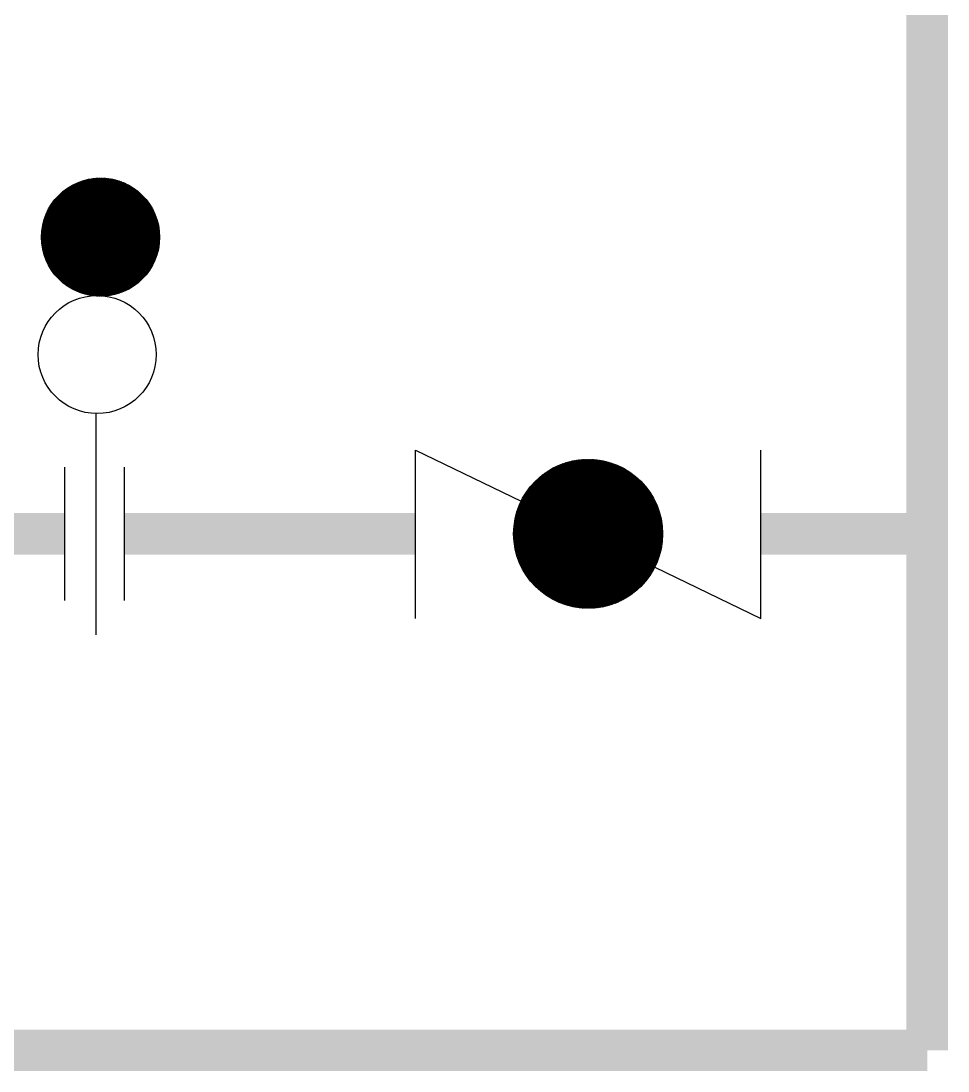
# Model space of a CAD drawing. Extents: x -22909.9 to -22897.8, y -4.7 to 4.1.
# Drawn here: x -22901.9297 to -22901.5946, y -1.5533 to -1.1739 of the extents above; entities that cross this region are included whole.
import ezdxf

# ---------------------------------------------------------------- set-up
doc = ezdxf.new("R2010")
doc.units = 0
doc.header["$MEASUREMENT"] = 0
doc.layers.get('0').update_dxf_attribs({"linetype": 'CONTINUOUS'})
doc.layers.add('CALOR', color=1, linetype='CONTINUOUS')

# ---------------------------------------------------------------- blocks, each defined once
blk = doc.blocks.new('*X7')
at = {"color": 0}
for p, q in [((5.6809, -0.1704), (5.8118, -0.0395)), ((5.6809, -0.1695), (5.8109, -0.0395)), ((5.6809, -0.1687), (5.81, -0.0395)), ((5.6809, -0.1678), (5.8091, -0.0395)), ((5.6809, -0.1669), (5.8083, -0.0395)), ((5.6809, -0.166), (5.8074, -0.0395)), ((5.6809, -0.1651), (5.8065, -0.0395)), ((5.6809, -0.1721), (5.8135, -0.0396)), ((5.6809, -0.1713), (5.8126, -0.0396)), ((5.6809, -0.1642), (5.8056, -0.0396)), ((5.6809, -0.1633), (5.8047, -0.0396)), ((5.681, -0.173), (5.8143, -0.0396)), ((5.681, -0.1624), (5.8037, -0.0396)), ((5.681, -0.1738), (5.8152, -0.0397)), ((5.681, -0.1615), (5.8028, -0.0397)), ((5.6811, -0.1747), (5.816, -0.0397)), ((5.6811, -0.1605), (5.8019, -0.0397)), ((5.6811, -0.1755), (5.8168, -0.0398)), ((5.6811, -0.1596), (5.8009, -0.0398)), ((5.6812, -0.1763), (5.8177, -0.0398)), ((5.6812, -0.1586), (5.8, -0.0398)), ((5.6812, -0.1772), (5.8185, -0.0399)), ((5.6812, -0.1577), (5.799, -0.0399)), ((5.6813, -0.178), (5.8193, -0.0399)), ((5.6813, -0.1567), (5.7981, -0.04)), ((5.6814, -0.1788), (5.8201, -0.04)), ((5.6814, -0.1796), (5.8209, -0.0401)), ((5.6814, -0.1558), (5.7971, -0.0401)), ((5.6815, -0.1548), (5.7961, -0.0401)), ((5.6815, -0.1804), (5.8217, -0.0402)), ((5.6816, -0.1812), (5.8226, -0.0402)), ((5.6816, -0.1538), (5.7951, -0.0403)), ((5.6817, -0.182), (5.8233, -0.0403)), ((5.6817, -0.1528), (5.7942, -0.0404)), ((5.6818, -0.1828), (5.8241, -0.0404)), ((5.6818, -0.1518), (5.7931, -0.0405)), ((5.6819, -0.1836), (5.8249, -0.0405)), ((5.682, -0.1844), (5.8257, -0.0406)), ((5.682, -0.1508), (5.7921, -0.0406)), ((5.6821, -0.1851), (5.8265, -0.0407)), ((5.6821, -0.1498), (5.7911, -0.0408)), ((5.6822, -0.1859), (5.8273, -0.0408)), ((5.6822, -0.1487), (5.7901, -0.0409)), ((5.6823, -0.1867), (5.828, -0.041)), ((5.6824, -0.1874), (5.8288, -0.0411)), ((5.6824, -0.1477), (5.789, -0.0411)), ((5.6825, -0.1882), (5.8296, -0.0412)), ((5.6826, -0.1466), (5.788, -0.0412)), ((5.6827, -0.189), (5.8303, -0.0413)), ((5.6828, -0.1456), (5.7869, -0.0414)), ((5.6828, -0.1897), (5.8311, -0.0415)), ((5.6829, -0.1905), (5.8318, -0.0416)), ((5.683, -0.1445), (5.7858, -0.0416)), ((5.6831, -0.1912), (5.8326, -0.0417)), ((5.6832, -0.1434), (5.7848, -0.0418)), ((5.6832, -0.192), (5.8333, -0.0419)), ((5.6834, -0.1927), (5.834, -0.042)), ((5.6834, -0.1423), (5.7837, -0.042)), ((5.6835, -0.1934), (5.8348, -0.0422)), ((5.6836, -0.1412), (5.7825, -0.0423)), ((5.6837, -0.1942), (5.8355, -0.0423)), ((5.6838, -0.1949), (5.8362, -0.0425)), ((5.6838, -0.1401), (5.7814, -0.0425)), ((5.684, -0.1956), (5.837, -0.0426)), ((5.6841, -0.1389), (5.7803, -0.0427)), ((5.6841, -0.1963), (5.8377, -0.0428)), ((5.6843, -0.197), (5.8384, -0.043)), ((5.6844, -0.1378), (5.7791, -0.043)), ((5.6845, -0.1978), (5.8391, -0.0431)), ((5.6847, -0.1985), (5.8398, -0.0433)), ((5.6847, -0.1366), (5.778, -0.0433)), ((5.6848, -0.1992), (5.8405, -0.0435)), ((5.685, -0.1354), (5.7768, -0.0436)), ((5.685, -0.1999), (5.8412, -0.0437)), ((5.6852, -0.2006), (5.8419, -0.0439)), ((5.6853, -0.1342), (5.7756, -0.0439)), ((5.6854, -0.2013), (5.8426, -0.044)), ((5.6856, -0.202), (5.8433, -0.0442)), ((5.6856, -0.133), (5.7743, -0.0443)), ((5.6858, -0.2027), (5.844, -0.0444)), ((5.686, -0.2033), (5.8447, -0.0446)), ((5.686, -0.1318), (5.7731, -0.0446)), ((5.6862, -0.204), (5.8454, -0.0448)), ((5.6863, -0.1305), (5.7719, -0.045)), ((5.6864, -0.2047), (5.846, -0.045)), ((5.6866, -0.2054), (5.8467, -0.0452)), ((5.6867, -0.1292), (5.7706, -0.0454)), ((5.6868, -0.206), (5.8474, -0.0455)), ((5.687, -0.2067), (5.8481, -0.0457)), ((5.6871, -0.1279), (5.7693, -0.0458)), ((5.6872, -0.2074), (5.8487, -0.0459)), ((5.6875, -0.2081), (5.8494, -0.0461)), ((5.6876, -0.1266), (5.768, -0.0462)), ((5.6877, -0.2087), (5.8501, -0.0463)), ((5.6879, -0.2094), (5.8507, -0.0466)), ((5.688, -0.1253), (5.7666, -0.0467)), ((5.6881, -0.21), (5.8514, -0.0468)), ((5.6884, -0.2107), (5.852, -0.047)), ((5.6885, -0.1239), (5.7652, -0.0472)), ((5.6886, -0.2113), (5.8527, -0.0472)), ((5.6888, -0.212), (5.8533, -0.0475)), ((5.689, -0.1225), (5.7638, -0.0477)), ((5.6891, -0.2126), (5.854, -0.0477)), ((5.6893, -0.2133), (5.8546, -0.048)), ((5.6896, -0.2139), (5.8552, -0.0482)), ((5.6896, -0.1211), (5.7624, -0.0482)), ((5.6898, -0.2145), (5.8559, -0.0485)), ((5.6901, -0.2152), (5.8565, -0.0487)), ((5.6902, -0.1196), (5.7609, -0.0488)), ((5.6903, -0.2158), (5.8571, -0.049)), ((5.6906, -0.2164), (5.8578, -0.0492)), ((5.6908, -0.1181), (5.7594, -0.0494)), ((5.6908, -0.217), (5.8584, -0.0495)), ((5.6911, -0.2177), (5.859, -0.0497)), ((5.6914, -0.2183), (5.8596, -0.05)), ((5.6914, -0.1166), (5.7579, -0.0501)), ((5.6916, -0.2189), (5.8602, -0.0503)), ((5.6919, -0.2195), (5.8609, -0.0506)), ((5.6921, -0.115), (5.7563, -0.0508)), ((5.6922, -0.2201), (5.8615, -0.0508)), ((5.6925, -0.2207), (5.8621, -0.0511)), ((5.6927, -0.2213), (5.8627, -0.0514)), ((5.6929, -0.1133), (5.7547, -0.0515)), ((5.693, -0.2219), (5.8633, -0.0517)), ((5.6933, -0.2225), (5.8639, -0.0519)), ((5.6936, -0.2231), (5.8645, -0.0522)), ((5.6937, -0.1116), (5.753, -0.0524)), ((5.6939, -0.2237), (5.8651, -0.0525)), ((5.6942, -0.2243), (5.8657, -0.0528)), ((5.6945, -0.2249), (5.8663, -0.0531)), ((5.6946, -0.1099), (5.7512, -0.0532)), ((5.6948, -0.2255), (5.8668, -0.0534)), ((5.6951, -0.2261), (5.8674, -0.0537)), ((5.6954, -0.2267), (5.868, -0.054)), ((5.6955, -0.1081), (5.7494, -0.0542)), ((5.6957, -0.2272), (5.8686, -0.0543)), ((5.696, -0.2278), (5.8692, -0.0546)), ((5.6963, -0.2284), (5.8697, -0.0549)), ((5.6965, -0.1062), (5.7475, -0.0552)), ((5.6966, -0.229), (5.8703, -0.0552)), ((5.6969, -0.2295), (5.8709, -0.0555)), ((5.6972, -0.2301), (5.8715, -0.0559)), ((5.6975, -0.2307), (5.872, -0.0562)), ((5.6976, -0.1042), (5.7455, -0.0563)), ((5.6979, -0.2312), (5.8726, -0.0565)), ((5.6982, -0.2318), (5.8731, -0.0568)), ((5.6985, -0.2324), (5.8737, -0.0572)), ((5.6988, -0.2329), (5.8743, -0.0575)), ((5.6989, -0.1021), (5.7434, -0.0575)), ((5.6992, -0.2335), (5.8748, -0.0578)), ((5.6995, -0.234), (5.8754, -0.0581)), ((5.6998, -0.2346), (5.8759, -0.0585)), ((5.7002, -0.2351), (5.8765, -0.0588)), ((5.7002, -0.0998), (5.7412, -0.0589)), ((5.7005, -0.2357), (5.877, -0.0592)), ((5.7008, -0.2362), (5.8775, -0.0595)), ((5.7012, -0.2367), (5.8781, -0.0598)), ((5.7015, -0.2373), (5.8786, -0.0602)), ((5.7018, -0.0974), (5.7387, -0.0605)), ((5.7019, -0.2378), (5.8792, -0.0605)), ((5.7022, -0.2383), (5.8797, -0.0609)), ((5.7026, -0.2389), (5.8802, -0.0612)), ((5.703, -0.2394), (5.8807, -0.0616)), ((5.7033, -0.2399), (5.8813, -0.062)), ((5.7036, -0.0946), (5.736, -0.0623)), ((5.7037, -0.2404), (5.8818, -0.0623)), ((5.704, -0.241), (5.8823, -0.0627)), ((5.7044, -0.2415), (5.8828, -0.0631)), ((5.7048, -0.242), (5.8833, -0.0634)), ((5.7051, -0.2425), (5.8839, -0.0638)), ((5.7055, -0.243), (5.8844, -0.0642)), ((5.7058, -0.0915), (5.7329, -0.0645)), ((5.7059, -0.2435), (5.8849, -0.0645)), ((5.7063, -0.244), (5.8854, -0.0649)), ((5.7066, -0.2445), (5.8859, -0.0653)), ((5.707, -0.2451), (5.8864, -0.0657)), ((5.7074, -0.2456), (5.8869, -0.0661)), ((5.7078, -0.2461), (5.8874, -0.0664)), ((5.7082, -0.2465), (5.8879, -0.0668)), ((5.7086, -0.247), (5.8884, -0.0672)), ((5.7088, -0.0878), (5.7291, -0.0674)), ((5.709, -0.2475), (5.8889, -0.0676)), ((5.7094, -0.248), (5.8894, -0.068)), ((5.7097, -0.2485), (5.8899, -0.0684)), ((5.7101, -0.249), (5.8903, -0.0688)), ((5.7105, -0.2495), (5.8908, -0.0692)), ((5.711, -0.25), (5.8913, -0.0696)), ((5.7114, -0.2504), (5.8918, -0.07)), ((5.7118, -0.2509), (5.8923, -0.0704)), ((5.7122, -0.2514), (5.8927, -0.0708)), ((5.7126, -0.2519), (5.8932, -0.0712)), ((5.713, -0.2523), (5.8937, -0.0716)), ((5.7134, -0.2528), (5.8941, -0.0721)), ((5.7136, -0.082), (5.7234, -0.0722)), ((5.7138, -0.2533), (5.8946, -0.0725)), ((5.7143, -0.2537), (5.8951, -0.0729)), ((5.7147, -0.2542), (5.8955, -0.0733)), ((5.7151, -0.2546), (5.896, -0.0738)), ((5.7155, -0.2551), (5.8965, -0.0742)), ((5.716, -0.2556), (5.8969, -0.0746)), ((5.7164, -0.256), (5.8974, -0.075)), ((5.7168, -0.2565), (5.8978, -0.0755)), ((5.7173, -0.2569), (5.8983, -0.0759)), ((5.7177, -0.2574), (5.8987, -0.0763)), ((5.7181, -0.2578), (5.8992, -0.0768)), ((5.7186, -0.2582), (5.8996, -0.0772)), ((5.719, -0.2587), (5.9, -0.0777)), ((5.7195, -0.2591), (5.9005, -0.0781)), ((5.7199, -0.2596), (5.9009, -0.0786)), ((5.7204, -0.26), (5.9013, -0.079)), ((5.7208, -0.2604), (5.9018, -0.0795)), ((5.7213, -0.2609), (5.9022, -0.0799)), ((5.7217, -0.2613), (5.9026, -0.0804)), ((5.7222, -0.2617), (5.9031, -0.0808)), ((5.7226, -0.2621), (5.9035, -0.0813)), ((5.7231, -0.2625), (5.9039, -0.0818)), ((5.7236, -0.263), (5.9043, -0.0822)), ((5.724, -0.2634), (5.9047, -0.0827)), ((5.7245, -0.2638), (5.9051, -0.0832)), ((5.725, -0.2642), (5.9056, -0.0836)), ((5.7255, -0.2646), (5.906, -0.0841)), ((5.7259, -0.265), (5.9064, -0.0846)), ((5.7264, -0.2654), (5.9068, -0.0851)), ((5.7269, -0.2658), (5.9072, -0.0856)), ((5.7274, -0.2662), (5.9076, -0.086)), ((5.7279, -0.2666), (5.908, -0.0865)), ((5.7284, -0.267), (5.9084, -0.087)), ((5.7288, -0.2674), (5.9088, -0.0875)), ((5.7293, -0.2678), (5.9092, -0.088)), ((5.7298, -0.2682), (5.9096, -0.0885)), ((5.7303, -0.2686), (5.9099, -0.089)), ((5.7308, -0.269), (5.9103, -0.0895)), ((5.7313, -0.2694), (5.9107, -0.09)), ((5.7318, -0.2697), (5.9111, -0.0905)), ((5.7323, -0.2701), (5.9115, -0.091)), ((5.7328, -0.2705), (5.9118, -0.0915)), ((5.7334, -0.2709), (5.9122, -0.092)), ((5.7339, -0.2712), (5.9126, -0.0925)), ((5.7344, -0.2716), (5.913, -0.093)), ((5.7349, -0.272), (5.9133, -0.0935)), ((5.7354, -0.2723), (5.9137, -0.0941)), ((5.7359, -0.2727), (5.9141, -0.0946)), ((5.7365, -0.2731), (5.9144, -0.0951)), ((5.737, -0.2734), (5.9148, -0.0956)), ((5.7375, -0.2738), (5.9151, -0.0962)), ((5.738, -0.2741), (5.9155, -0.0967)), ((5.7386, -0.2745), (5.9158, -0.0972)), ((5.7391, -0.2748), (5.9162, -0.0978)), ((5.7396, -0.2752), (5.9165, -0.0983)), ((5.7402, -0.2755), (5.9169, -0.0988)), ((5.7407, -0.2759), (5.9172, -0.0994)), ((5.7413, -0.2762), (5.9176, -0.0999)), ((5.7418, -0.2765), (5.9179, -0.1005)), ((5.7424, -0.2769), (5.9182, -0.101)), ((5.7429, -0.2772), (5.9186, -0.1016)), ((5.7435, -0.2775), (5.9189, -0.1021)), ((5.744, -0.2779), (5.9192, -0.1027)), ((5.7446, -0.2782), (5.9196, -0.1032)), ((5.7451, -0.2785), (5.9199, -0.1038)), ((5.7457, -0.2788), (5.9202, -0.1044)), ((5.7463, -0.2792), (5.9205, -0.1049)), ((5.7468, -0.2795), (5.9208, -0.1055)), ((5.7474, -0.2798), (5.9211, -0.1061)), ((5.748, -0.2801), (5.9215, -0.1066)), ((5.7486, -0.2804), (5.9218, -0.1072)), ((5.7491, -0.2807), (5.9221, -0.1078)), ((5.7497, -0.281), (5.9224, -0.1084)), ((5.7503, -0.2813), (5.9227, -0.1089)), ((5.7509, -0.2816), (5.923, -0.1095)), ((5.7515, -0.2819), (5.9233, -0.1101)), ((5.7521, -0.2822), (5.9236, -0.1107)), ((5.7526, -0.2825), (5.9239, -0.1113)), ((5.7532, -0.2828), (5.9241, -0.1119)), ((5.7538, -0.2831), (5.9244, -0.1125)), ((5.7544, -0.2834), (5.9247, -0.1131)), ((5.755, -0.2836), (5.925, -0.1137)), ((5.7556, -0.2839), (5.9253, -0.1143)), ((5.7563, -0.2842), (5.9256, -0.1149)), ((5.7569, -0.2845), (5.9258, -0.1155)), ((5.7575, -0.2847), (5.9261, -0.1161)), ((5.7581, -0.285), (5.9264, -0.1167)), ((5.7587, -0.2853), (5.9266, -0.1174)), ((5.7593, -0.2855), (5.9269, -0.118)), ((5.76, -0.2858), (5.9272, -0.1186)), ((5.7606, -0.2861), (5.9274, -0.1192)), ((5.7612, -0.2863), (5.9277, -0.1199)), ((5.7618, -0.2866), (5.9279, -0.1205)), ((5.7625, -0.2868), (5.9282, -0.1211)), ((5.7631, -0.2871), (5.9284, -0.1218)), ((5.7638, -0.2873), (5.9287, -0.1224)), ((5.7644, -0.2875), (5.9289, -0.1231)), ((5.7651, -0.2878), (5.9291, -0.1237)), ((5.7657, -0.288), (5.9294, -0.1244)), ((5.7664, -0.2882), (5.9296, -0.125)), ((5.767, -0.2885), (5.9298, -0.1257)), ((5.7677, -0.2887), (5.9301, -0.1263)), ((5.7683, -0.2889), (5.9303, -0.127)), ((5.769, -0.2891), (5.9305, -0.1276)), ((5.7697, -0.2894), (5.9307, -0.1283)), ((5.7703, -0.2896), (5.9309, -0.129)), ((5.771, -0.2898), (5.9311, -0.1297)), ((5.7717, -0.29), (5.9313, -0.1303)), ((5.7724, -0.2902), (5.9315, -0.131)), ((5.773, -0.2904), (5.9317, -0.1317)), ((5.7737, -0.2906), (5.9319, -0.1324)), ((5.7744, -0.2908), (5.9321, -0.1331)), ((5.7751, -0.291), (5.9323, -0.1338)), ((5.7758, -0.2912), (5.9325, -0.1345)), ((5.7765, -0.2914), (5.9327, -0.1352)), ((5.7772, -0.2915), (5.9329, -0.1359)), ((5.7779, -0.2917), (5.9331, -0.1366)), ((5.7786, -0.2919), (5.9332, -0.1373)), ((5.7793, -0.2921), (5.9334, -0.138)), ((5.78, -0.2922), (5.9336, -0.1387)), ((5.7808, -0.2924), (5.9337, -0.1394)), ((5.7815, -0.2926), (5.9339, -0.1401)), ((5.7822, -0.2927), (5.9341, -0.1409)), ((5.783, -0.2929), (5.9342, -0.1416)), ((5.7837, -0.293), (5.9344, -0.1423)), ((5.7844, -0.2932), (5.9345, -0.1431)), ((5.7852, -0.2933), (5.9347, -0.1438)), ((5.7859, -0.2934), (5.9348, -0.1446)), ((5.7867, -0.2936), (5.9349, -0.1453)), ((5.7874, -0.2937), (5.9351, -0.1461)), ((5.7882, -0.2938), (5.9352, -0.1468)), ((5.7889, -0.294), (5.9353, -0.1476)), ((5.7897, -0.2941), (5.9354, -0.1483)), ((5.7905, -0.2942), (5.9355, -0.1491)), ((5.7912, -0.2943), (5.9356, -0.1499)), ((5.792, -0.2944), (5.9358, -0.1507)), ((5.7928, -0.2945), (5.9359, -0.1515)), ((5.7936, -0.2946), (5.9359, -0.1522)), ((5.7944, -0.2947), (5.936, -0.153)), ((5.7952, -0.2948), (5.9361, -0.1538)), ((5.796, -0.2949), (5.9362, -0.1546)), ((5.7968, -0.2949), (5.9363, -0.1554)), ((5.7976, -0.295), (5.9364, -0.1562)), ((5.7984, -0.2951), (5.9364, -0.1571)), ((5.7992, -0.2952), (5.9365, -0.1579)), ((5.8, -0.2952), (5.9366, -0.1587)), ((5.8009, -0.2953), (5.9366, -0.1595)), ((5.8017, -0.2953), (5.9367, -0.1604)), ((5.8026, -0.2954), (5.9367, -0.1612)), ((5.8034, -0.2954), (5.9367, -0.162)), ((5.8042, -0.2954), (5.9368, -0.1629)), ((5.8051, -0.2955), (5.9368, -0.1638)), ((5.806, -0.2955), (5.9368, -0.1646)), ((5.8068, -0.2955), (5.9368, -0.1655)), ((5.8077, -0.2955), (5.9369, -0.1664)), ((5.8086, -0.2955), (5.9369, -0.1672)), ((5.8095, -0.2955), (5.9369, -0.1681)), ((5.8104, -0.2955), (5.9369, -0.169)), ((5.8113, -0.2955), (5.9368, -0.1699)), ((5.8122, -0.2955), (5.9368, -0.1708)), ((5.8131, -0.2954), (5.9368, -0.1717)), ((5.814, -0.2954), (5.9368, -0.1726)), ((5.8149, -0.2954), (5.9367, -0.1736)), ((5.8158, -0.2953), (5.9367, -0.1745)), ((5.8168, -0.2953), (5.9366, -0.1754)), ((5.8177, -0.2952), (5.9366, -0.1764)), ((5.8187, -0.2951), (5.9365, -0.1773)), ((5.8196, -0.2951), (5.9364, -0.1783)), ((5.8206, -0.295), (5.9363, -0.1793)), ((5.8216, -0.2949), (5.9362, -0.1802)), ((5.8226, -0.2948), (5.9361, -0.1812)), ((5.8236, -0.2947), (5.936, -0.1822)), ((5.8246, -0.2945), (5.9359, -0.1832)), ((5.8256, -0.2944), (5.9358, -0.1842)), ((5.8266, -0.2943), (5.9356, -0.1853)), ((5.8276, -0.2941), (5.9355, -0.1863)), ((5.8287, -0.294), (5.9353, -0.1873)), ((5.8297, -0.2938), (5.9351, -0.1884)), ((5.8308, -0.2936), (5.935, -0.1895)), ((5.8319, -0.2934), (5.9348, -0.1905)), ((5.833, -0.2932), (5.9346, -0.1916)), ((5.8341, -0.293), (5.9344, -0.1927)), ((5.8352, -0.2928), (5.9341, -0.1938)), ((5.8363, -0.2925), (5.9339, -0.195)), ((5.8374, -0.2923), (5.9336, -0.1961)), ((5.8386, -0.292), (5.9334, -0.1973)), ((5.8398, -0.2917), (5.9331, -0.1984)), ((5.841, -0.2914), (5.9328, -0.1996)), ((5.8422, -0.2911), (5.9325, -0.2008)), ((5.8434, -0.2908), (5.9321, -0.202)), ((5.8446, -0.2904), (5.9318, -0.2033)), ((5.8459, -0.29), (5.9314, -0.2045)), ((5.8471, -0.2897), (5.931, -0.2058)), ((5.8484, -0.2892), (5.9306, -0.2071)), ((5.8498, -0.2888), (5.9302, -0.2084)), ((5.8511, -0.2883), (5.9297, -0.2098)), ((5.8525, -0.2879), (5.9292, -0.2111)), ((5.8539, -0.2873), (5.9287, -0.2125)), ((5.8553, -0.2868), (5.9281, -0.214)), ((5.8568, -0.2862), (5.9276, -0.2154)), ((5.8583, -0.2856), (5.9269, -0.2169)), ((5.8598, -0.2849), (5.9263, -0.2185)), ((5.8614, -0.2842), (5.9256, -0.2201)), ((5.863, -0.2835), (5.9248, -0.2217)), ((5.8647, -0.2827), (5.924, -0.2234)), ((5.8665, -0.2818), (5.9232, -0.2251)), ((5.8683, -0.2809), (5.9222, -0.2269)), ((5.8702, -0.2799), (5.9212, -0.2288)), ((5.8722, -0.2787), (5.9201, -0.2308)), ((5.8743, -0.2775), (5.9189, -0.233)), ((5.8766, -0.2761), (5.9175, -0.2352)), ((5.879, -0.2746), (5.9159, -0.2377)), ((5.8817, -0.2728), (5.9141, -0.2404)), ((5.8848, -0.2705), (5.9119, -0.2435)), ((5.8886, -0.2676), (5.909, -0.2473)), ((5.8943, -0.2628), (5.9041, -0.253))]:
    blk.add_line(p, q, dxfattribs=at)
blk = doc.blocks.new('*X10')
at = {"color": 0}
for p, q in [((8.97614, 3.76282), (9.00355, 3.79023)), ((8.97614, 3.76299), (9.00338, 3.79023)), ((8.97614, 3.76317), (9.0032, 3.79023)), ((8.97614, 3.76335), (9.00302, 3.79023)), ((8.97614, 3.76352), (9.00285, 3.79023)), ((8.97614, 3.7637), (9.00267, 3.79023)), ((8.97614, 3.76388), (9.00249, 3.79023)), ((8.97615, 3.76248), (9.00389, 3.79022)), ((8.97615, 3.76265), (9.00372, 3.79022)), ((8.97615, 3.76406), (9.00231, 3.79022)), ((8.97615, 3.76425), (9.00212, 3.79022)), ((8.97616, 3.76213), (9.00424, 3.79021)), ((8.97616, 3.7623), (9.00407, 3.79021)), ((8.97616, 3.76443), (9.00194, 3.79021)), ((8.97617, 3.76197), (9.0044, 3.7902)), ((8.97617, 3.76461), (9.00176, 3.7902)), ((8.97618, 3.7618), (9.00457, 3.79019)), ((8.97618, 3.7648), (9.00157, 3.79019)), ((8.97619, 3.76163), (9.00474, 3.79018)), ((8.97619, 3.76499), (9.00138, 3.79018)), ((8.9762, 3.76147), (9.0049, 3.79017)), ((8.9762, 3.76518), (9.00119, 3.79017)), ((8.97621, 3.7613), (9.00507, 3.79016)), ((8.97621, 3.76537), (9.001, 3.79015)), ((8.97623, 3.76114), (9.00523, 3.79014)), ((8.97623, 3.76556), (9.00081, 3.79014)), ((8.97624, 3.76097), (9.0054, 3.79013)), ((8.97625, 3.76081), (9.00556, 3.79012)), ((8.97625, 3.76575), (9.00062, 3.79012)), ((8.97627, 3.76065), (9.00572, 3.7901)), ((8.97627, 3.76595), (9.00042, 3.7901)), ((8.97629, 3.76049), (9.00588, 3.79008)), ((8.97629, 3.76615), (9.00022, 3.79008)), ((8.9763, 3.76033), (9.00604, 3.79007)), ((8.97631, 3.76634), (9.00003, 3.79006)), ((8.97632, 3.76017), (9.0062, 3.79005)), ((8.97633, 3.76654), (8.99983, 3.79004)), ((8.97634, 3.76001), (9.00636, 3.79003)), ((8.97636, 3.75986), (9.00651, 3.79001)), ((8.97636, 3.76675), (8.99962, 3.79001)), ((8.97638, 3.7597), (9.00667, 3.78999)), ((8.97638, 3.76695), (8.99942, 3.78999)), ((8.9764, 3.75955), (9.00682, 3.78997)), ((8.97641, 3.76716), (8.99921, 3.78996)), ((8.97643, 3.75939), (9.00698, 3.78994)), ((8.97644, 3.76736), (8.99901, 3.78993)), ((8.97645, 3.75924), (9.00713, 3.78992)), ((8.97647, 3.75909), (9.00728, 3.7899)), ((8.97647, 3.76757), (8.9988, 3.7899)), ((8.9765, 3.75893), (9.00744, 3.78987)), ((8.97651, 3.76778), (8.99859, 3.78986)), ((8.97652, 3.75878), (9.00759, 3.78985)), ((8.97655, 3.75863), (9.00774, 3.78982)), ((8.97655, 3.768), (8.99837, 3.78982)), ((8.97658, 3.75848), (9.00789, 3.78979)), ((8.97658, 3.76821), (8.99816, 3.78978)), ((8.9766, 3.75833), (9.00804, 3.78977)), ((8.97663, 3.75818), (9.00819, 3.78974)), ((8.97663, 3.76843), (8.99794, 3.78974)), ((8.97666, 3.75804), (9.00833, 3.78971)), ((8.97667, 3.76865), (8.99772, 3.7897)), ((8.97669, 3.75789), (9.00848, 3.78968)), ((8.97672, 3.75774), (9.00863, 3.78965)), ((8.97672, 3.76887), (8.9975, 3.78965)), ((8.97675, 3.7576), (9.00877, 3.78962)), ((8.97676, 3.7691), (8.99727, 3.78961)), ((8.97678, 3.75745), (9.00892, 3.78958)), ((8.97682, 3.75731), (9.00906, 3.78955)), ((8.97682, 3.76933), (8.99704, 3.78955)), ((8.97685, 3.75717), (9.0092, 3.78952)), ((8.97687, 3.76956), (8.99681, 3.7895)), ((8.97688, 3.75702), (9.00935, 3.78948)), ((8.97692, 3.75688), (9.00949, 3.78945)), ((8.97693, 3.76979), (8.99658, 3.78944)), ((8.97695, 3.75674), (9.00963, 3.78941)), ((8.97699, 3.7566), (9.00977, 3.78938)), ((8.97699, 3.77003), (8.99634, 3.78938)), ((8.97703, 3.75646), (9.00991, 3.78934)), ((8.97705, 3.77027), (8.9961, 3.78932)), ((8.97706, 3.75632), (9.01005, 3.78931)), ((8.9771, 3.75618), (9.01019, 3.78927)), ((8.97711, 3.77051), (8.99586, 3.78926)), ((8.97714, 3.75604), (9.01033, 3.78923)), ((8.97718, 3.7559), (9.01047, 3.78919)), ((8.97718, 3.77076), (8.99561, 3.78919)), ((8.97722, 3.75577), (9.0106, 3.78915)), ((8.97726, 3.75563), (9.01074, 3.78911)), ((8.97726, 3.77101), (8.99536, 3.78911)), ((8.9773, 3.75549), (9.01088, 3.78907)), ((8.97733, 3.77126), (8.99511, 3.78904)), ((8.97734, 3.75536), (9.01101, 3.78903)), ((8.97738, 3.75522), (9.01115, 3.78899)), ((8.97742, 3.77152), (8.99485, 3.78895)), ((8.97743, 3.75509), (9.01128, 3.78894)), ((8.97747, 3.75496), (9.01141, 3.7889)), ((8.9775, 3.77178), (8.99459, 3.78887)), ((8.97751, 3.75482), (9.01155, 3.78886)), ((8.97756, 3.75469), (9.01168, 3.78881)), ((8.97759, 3.77205), (8.99432, 3.78878)), ((8.9776, 3.75456), (9.01181, 3.78877)), ((8.97765, 3.75443), (9.01194, 3.78872)), ((8.97768, 3.77232), (8.99405, 3.78868)), ((8.9777, 3.7543), (9.01207, 3.78867)), ((8.97774, 3.75417), (9.0122, 3.78863)), ((8.97778, 3.77259), (8.99377, 3.78858)), ((8.97779, 3.75404), (9.01233, 3.78858)), ((8.97784, 3.75391), (9.01246, 3.78853)), ((8.97789, 3.75378), (9.01259, 3.78848)), ((8.97789, 3.77288), (8.99349, 3.78848)), ((8.97793, 3.75365), (9.01272, 3.78844)), ((8.97798, 3.75353), (9.01284, 3.78839)), ((8.978, 3.77317), (8.9932, 3.78837)), ((8.97803, 3.7534), (9.01297, 3.78834)), ((8.97808, 3.75327), (9.0131, 3.78829)), ((8.97812, 3.77346), (8.99291, 3.78825)), ((8.97814, 3.75315), (9.01322, 3.78823)), ((8.97819, 3.75302), (9.01335, 3.78818)), ((8.97824, 3.7529), (9.01347, 3.78813)), ((8.97824, 3.77376), (8.99261, 3.78813)), ((8.97829, 3.75277), (9.0136, 3.78808)), ((8.97834, 3.75265), (9.01372, 3.78803)), ((8.97838, 3.77407), (8.9923, 3.78799)), ((8.9784, 3.75253), (9.01384, 3.78797)), ((8.97845, 3.7524), (9.01397, 3.78792)), ((8.97851, 3.75228), (9.01409, 3.78786)), ((8.97852, 3.77439), (8.99198, 3.78785)), ((8.97856, 3.75216), (9.01421, 3.78781)), ((8.97862, 3.75204), (9.01433, 3.78775)), ((8.97867, 3.75192), (9.01445, 3.7877)), ((8.97867, 3.77471), (8.99165, 3.7877)), ((8.97873, 3.7518), (9.01457, 3.78764)), ((8.97879, 3.75168), (9.01469, 3.78758)), ((8.97883, 3.77505), (8.99132, 3.78754)), ((8.97884, 3.75156), (9.01481, 3.78752)), ((8.9789, 3.75144), (9.01493, 3.78747)), ((8.97896, 3.75132), (9.01505, 3.78741)), ((8.979, 3.7754), (8.99097, 3.78737)), ((8.97902, 3.7512), (9.01517, 3.78735)), ((8.97908, 3.75109), (9.01528, 3.78729)), ((8.97914, 3.75097), (9.0154, 3.78723)), ((8.97918, 3.77576), (8.99061, 3.78718)), ((8.9792, 3.75085), (9.01552, 3.78717)), ((8.97926, 3.75074), (9.01563, 3.78711)), ((8.97932, 3.75062), (9.01575, 3.78705)), ((8.97938, 3.75051), (9.01586, 3.78699)), ((8.97939, 3.77614), (8.99023, 3.78698)), ((8.97945, 3.75039), (9.01598, 3.78692)), ((8.97951, 3.75028), (9.01609, 3.78686)), ((8.97957, 3.75016), (9.0162, 3.7868)), ((8.9796, 3.77654), (8.98983, 3.78677)), ((8.97964, 3.75005), (9.01632, 3.78673)), ((8.9797, 3.74994), (9.01643, 3.78667)), ((8.97977, 3.74983), (9.01654, 3.7866)), ((8.97983, 3.74972), (9.01665, 3.78654)), ((8.97984, 3.77695), (8.98942, 3.78653)), ((8.9799, 3.7496), (9.01677, 3.78647)), ((8.97996, 3.74949), (9.01688, 3.78641)), ((8.98003, 3.74938), (9.01699, 3.78634)), ((8.9801, 3.74927), (9.0171, 3.78627)), ((8.98011, 3.77739), (8.98898, 3.78626)), ((8.98016, 3.74916), (9.01721, 3.78621)), ((8.98023, 3.74905), (9.01731, 3.78614)), ((8.9803, 3.74895), (9.01742, 3.78607)), ((8.98037, 3.74884), (9.01753, 3.786)), ((8.98041, 3.77787), (8.9885, 3.78596)), ((8.98044, 3.74873), (9.01764, 3.78593)), ((8.98051, 3.74862), (9.01775, 3.78586)), ((8.98058, 3.74852), (9.01785, 3.78579)), ((8.98065, 3.74841), (9.01796, 3.78572)), ((8.98072, 3.7483), (9.01807, 3.78565)), ((8.98075, 3.77839), (8.98798, 3.78562)), ((8.98079, 3.7482), (9.01817, 3.78558)), ((8.98086, 3.74809), (9.01828, 3.78551)), ((8.98093, 3.74799), (9.01838, 3.78544)), ((8.98101, 3.74788), (9.01848, 3.78536)), ((8.98108, 3.74778), (9.01859, 3.78529)), ((8.98115, 3.74768), (9.01869, 3.78522)), ((8.98115, 3.77897), (8.9874, 3.78522)), ((8.98123, 3.74757), (9.01879, 3.78514)), ((8.9813, 3.74747), (9.0189, 3.78507)), ((8.98137, 3.74737), (9.019, 3.78499)), ((8.98145, 3.74727), (9.0191, 3.78492)), ((8.98153, 3.74717), (9.0192, 3.78484)), ((8.9816, 3.74707), (9.0193, 3.78477)), ((8.98165, 3.77964), (8.98673, 3.78472)), ((8.98168, 3.74697), (9.0194, 3.78469)), ((8.98175, 3.74687), (9.0195, 3.78461)), ((8.98183, 3.74677), (9.0196, 3.78454)), ((8.98191, 3.74667), (9.0197, 3.78446)), ((8.98199, 3.74657), (9.0198, 3.78438)), ((8.98207, 3.74647), (9.0199, 3.7843)), ((8.98215, 3.74637), (9.02, 3.78422)), ((8.98222, 3.74628), (9.02009, 3.78414)), ((8.9823, 3.74618), (9.02019, 3.78407)), ((8.98234, 3.78051), (8.98586, 3.78403)), ((8.98238, 3.74608), (9.02029, 3.78398)), ((8.98247, 3.74599), (9.02038, 3.7839)), ((8.98255, 3.74589), (9.02048, 3.78382)), ((8.98263, 3.74579), (9.02057, 3.78374)), ((8.98271, 3.7457), (9.02067, 3.78366)), ((8.98279, 3.74561), (9.02076, 3.78358)), ((8.98287, 3.74551), (9.02086, 3.78349)), ((8.98296, 3.74542), (9.02095, 3.78341)), ((8.98304, 3.74532), (9.02105, 3.78333)), ((8.98313, 3.74523), (9.02114, 3.78324)), ((8.98321, 3.74514), (9.02123, 3.78316)), ((8.98329, 3.74505), (9.02132, 3.78308)), ((8.98338, 3.74496), (9.02141, 3.78299)), ((8.98346, 3.74486), (9.02151, 3.7829)), ((8.98355, 3.74477), (9.0216, 3.78282)), ((8.98364, 3.74468), (9.02169, 3.78273)), ((8.98372, 3.74459), (9.02178, 3.78265)), ((8.98381, 3.7445), (9.02187, 3.78256)), ((8.9839, 3.74441), (9.02196, 3.78247)), ((8.98399, 3.74433), (9.02204, 3.78238)), ((8.98408, 3.74424), (9.02213, 3.78229)), ((8.98416, 3.74415), (9.02222, 3.78221)), ((8.98425, 3.74406), (9.02231, 3.78212)), ((8.98434, 3.74397), (9.02239, 3.78203)), ((8.98443, 3.74389), (9.02248, 3.78194)), ((8.98452, 3.7438), (9.02257, 3.78185)), ((8.98461, 3.74372), (9.02265, 3.78175)), ((8.98471, 3.74363), (9.02274, 3.78166)), ((8.9848, 3.74355), (9.02282, 3.78157)), ((8.98489, 3.74346), (9.02291, 3.78148)), ((8.98498, 3.74338), (9.02299, 3.78139)), ((8.98508, 3.74329), (9.02308, 3.78129)), ((8.98517, 3.74321), (9.02316, 3.7812)), ((8.98526, 3.74313), (9.02324, 3.78111)), ((8.98536, 3.74304), (9.02333, 3.78101)), ((8.98545, 3.74296), (9.02341, 3.78092)), ((8.98555, 3.74288), (9.02349, 3.78082)), ((8.98564, 3.7428), (9.02357, 3.78073)), ((8.98574, 3.74272), (9.02365, 3.78063)), ((8.98583, 3.74264), (9.02373, 3.78054)), ((8.98593, 3.74256), (9.02381, 3.78044)), ((8.98603, 3.74248), (9.02389, 3.78034)), ((8.98613, 3.7424), (9.02397, 3.78024)), ((8.98622, 3.74232), (9.02405, 3.78015)), ((8.98632, 3.74224), (9.02413, 3.78005)), ((8.98642, 3.74216), (9.02421, 3.77995)), ((8.98652, 3.74209), (9.02428, 3.77985)), ((8.98662, 3.74201), (9.02436, 3.77975)), ((8.98672, 3.74193), (9.02444, 3.77965)), ((8.98682, 3.74186), (9.02451, 3.77955)), ((8.98692, 3.74178), (9.02459, 3.77945)), ((8.98702, 3.7417), (9.02467, 3.77935)), ((8.98712, 3.74163), (9.02474, 3.77925)), ((8.98723, 3.74155), (9.02482, 3.77914)), ((8.98733, 3.74148), (9.02489, 3.77904)), ((8.98743, 3.74141), (9.02496, 3.77894)), ((8.98754, 3.74133), (9.02504, 3.77883)), ((8.98764, 3.74126), (9.02511, 3.77873)), ((8.98774, 3.74119), (9.02518, 3.77863)), ((8.98785, 3.74112), (9.02525, 3.77852)), ((8.98795, 3.74104), (9.02533, 3.77842)), ((8.98806, 3.74097), (9.0254, 3.77831)), ((8.98816, 3.7409), (9.02547, 3.7782)), ((8.98827, 3.74083), (9.02554, 3.7781)), ((8.98838, 3.74076), (9.02561, 3.77799)), ((8.98849, 3.74069), (9.02568, 3.77788)), ((8.98859, 3.74062), (9.02575, 3.77778)), ((8.9887, 3.74055), (9.02581, 3.77767)), ((8.98881, 3.74049), (9.02588, 3.77756)), ((8.98892, 3.74042), (9.02595, 3.77745)), ((8.98903, 3.74035), (9.02602, 3.77734)), ((8.98914, 3.74029), (9.02608, 3.77723)), ((8.98925, 3.74022), (9.02615, 3.77712)), ((8.98936, 3.74015), (9.02622, 3.77701)), ((8.98947, 3.74009), (9.02628, 3.7769)), ((8.98958, 3.74002), (9.02635, 3.77679)), ((8.9897, 3.73996), (9.02641, 3.77667)), ((8.98981, 3.73989), (9.02648, 3.77656)), ((8.98992, 3.73983), (9.02654, 3.77645)), ((8.99004, 3.73977), (9.0266, 3.77633)), ((8.99015, 3.7397), (9.02666, 3.77622)), ((8.99026, 3.73964), (9.02673, 3.77611)), ((8.99038, 3.73958), (9.02679, 3.77599)), ((8.99049, 3.73952), (9.02685, 3.77588)), ((8.99061, 3.73946), (9.02691, 3.77576)), ((8.99073, 3.7394), (9.02697, 3.77564)), ((8.99084, 3.73934), (9.02703, 3.77553)), ((8.99096, 3.73928), (9.02709, 3.77541)), ((8.99108, 3.73922), (9.02715, 3.77529)), ((8.9912, 3.73916), (9.02721, 3.77517)), ((8.99132, 3.7391), (9.02727, 3.77505)), ((8.99144, 3.73905), (9.02732, 3.77493)), ((8.99156, 3.73899), (9.02738, 3.77481)), ((8.99168, 3.73893), (9.02744, 3.77469)), ((8.9918, 3.73888), (9.02749, 3.77457)), ((8.99192, 3.73882), (9.02755, 3.77445)), ((8.99204, 3.73877), (9.0276, 3.77433)), ((8.99216, 3.73871), (9.02766, 3.77421)), ((8.99228, 3.73866), (9.02771, 3.77408)), ((8.99241, 3.7386), (9.02776, 3.77396)), ((8.99253, 3.73855), (9.02782, 3.77384)), ((8.99266, 3.7385), (9.02787, 3.77371)), ((8.99278, 3.73845), (9.02792, 3.77359)), ((8.99291, 3.7384), (9.02797, 3.77346)), ((8.99303, 3.73835), (9.02802, 3.77334)), ((8.99316, 3.73829), (9.02807, 3.77321)), ((8.99329, 3.73825), (9.02812, 3.77308)), ((8.99341, 3.7382), (9.02817, 3.77296)), ((8.99354, 3.73815), (9.02822, 3.77283)), ((8.99367, 3.7381), (9.02827, 3.7727)), ((8.9938, 3.73805), (9.02832, 3.77257)), ((8.99393, 3.738), (9.02837, 3.77244)), ((8.99406, 3.73796), (9.02841, 3.77231)), ((8.99419, 3.73791), (9.02846, 3.77218)), ((8.99432, 3.73787), (9.0285, 3.77205)), ((8.99445, 3.73782), (9.02855, 3.77192)), ((8.99459, 3.73778), (9.02859, 3.77178)), ((8.99472, 3.73773), (9.02864, 3.77165)), ((8.99485, 3.73769), (9.02868, 3.77152)), ((8.99499, 3.73765), (9.02872, 3.77138)), ((8.99512, 3.73761), (9.02876, 3.77125)), ((8.99526, 3.73756), (9.02881, 3.77111)), ((8.99539, 3.73752), (9.02885, 3.77098)), ((8.99553, 3.73748), (9.02889, 3.77084)), ((8.99567, 3.73744), (9.02893, 3.7707)), ((8.9958, 3.73741), (9.02896, 3.77056)), ((8.99594, 3.73737), (9.029, 3.77043)), ((8.99608, 3.73733), (9.02904, 3.77029)), ((8.99622, 3.73729), (9.02908, 3.77015)), ((8.99636, 3.73726), (9.02911, 3.77001)), ((8.9965, 3.73722), (9.02915, 3.76987)), ((8.99665, 3.73718), (9.02918, 3.76972)), ((8.99679, 3.73715), (9.02922, 3.76958)), ((8.99693, 3.73712), (9.02925, 3.76944)), ((8.99707, 3.73708), (9.02929, 3.7693)), ((8.99722, 3.73705), (9.02932, 3.76915)), ((8.99736, 3.73702), (9.02935, 3.76901)), ((8.99751, 3.73699), (9.02938, 3.76886)), ((8.99766, 3.73696), (9.02941, 3.76871)), ((8.9978, 3.73693), (9.02944, 3.76857)), ((8.99795, 3.7369), (9.02947, 3.76842)), ((8.9981, 3.73687), (9.0295, 3.76827)), ((8.99825, 3.73684), (9.02953, 3.76812)), ((8.9984, 3.73682), (9.02955, 3.76797)), ((8.99855, 3.73679), (9.02958, 3.76782)), ((8.9987, 3.73677), (9.0296, 3.76767)), ((8.99885, 3.73674), (9.02963, 3.76752)), ((8.99901, 3.73672), (9.02965, 3.76736)), ((8.99916, 3.73669), (9.02968, 3.76721)), ((8.99931, 3.73667), (9.0297, 3.76705)), ((8.99947, 3.73665), (9.02972, 3.7669)), ((8.99963, 3.73663), (9.02974, 3.76674)), ((8.99978, 3.73661), (9.02976, 3.76659)), ((8.99994, 3.73659), (9.02978, 3.76643)), ((9.0001, 3.73657), (9.0298, 3.76627)), ((9.00026, 3.73656), (9.02981, 3.76611)), ((9.00042, 3.73654), (9.02983, 3.76595)), ((9.00058, 3.73653), (9.02984, 3.76579)), ((9.00074, 3.73651), (9.02986, 3.76563)), ((9.00091, 3.7365), (9.02987, 3.76546)), ((9.00107, 3.73648), (9.02988, 3.7653)), ((9.00124, 3.73647), (9.0299, 3.76513)), ((9.0014, 3.73646), (9.02991, 3.76497)), ((9.00157, 3.73645), (9.02992, 3.7648)), ((9.00174, 3.73644), (9.02993, 3.76463)), ((9.00191, 3.73644), (9.02993, 3.76446)), ((9.00208, 3.73643), (9.02994, 3.76429)), ((9.00225, 3.73642), (9.02995, 3.76412)), ((9.00242, 3.73642), (9.02995, 3.76395)), ((9.00259, 3.73642), (9.02995, 3.76378)), ((9.00277, 3.73641), (9.02996, 3.7636)), ((9.00294, 3.73641), (9.02996, 3.76343)), ((9.00312, 3.73641), (9.02996, 3.76325)), ((9.0033, 3.73641), (9.02996, 3.76307)), ((9.00348, 3.73642), (9.02995, 3.76289)), ((9.00366, 3.73642), (9.02995, 3.76271)), ((9.00384, 3.73642), (9.02995, 3.76253)), ((9.00402, 3.73643), (9.02994, 3.76235)), ((9.00421, 3.73644), (9.02993, 3.76216)), ((9.00439, 3.73645), (9.02992, 3.76198)), ((9.00458, 3.73646), (9.02991, 3.76179)), ((9.00477, 3.73647), (9.0299, 3.7616)), ((9.00496, 3.73648), (9.02989, 3.76141)), ((9.00515, 3.73649), (9.02988, 3.76122)), ((9.00534, 3.73651), (9.02986, 3.76103)), ((9.00553, 3.73653), (9.02984, 3.76084)), ((9.00573, 3.73655), (9.02982, 3.76064)), ((9.00593, 3.73657), (9.0298, 3.76044)), ((9.00613, 3.73659), (9.02978, 3.76024)), ((9.00633, 3.73661), (9.02976, 3.76004)), ((9.00653, 3.73664), (9.02973, 3.75984)), ((9.00673, 3.73667), (9.0297, 3.75964)), ((9.00694, 3.7367), (9.02967, 3.75943)), ((9.00715, 3.73673), (9.02964, 3.75922)), ((9.00736, 3.73676), (9.02961, 3.75901)), ((9.00757, 3.73679), (9.02957, 3.7588)), ((9.00778, 3.73683), (9.02954, 3.75859)), ((9.008, 3.73687), (9.0295, 3.75837)), ((9.00822, 3.73691), (9.02946, 3.75815)), ((9.00844, 3.73696), (9.02941, 3.75793)), ((9.00866, 3.737), (9.02936, 3.75771)), ((9.00889, 3.73705), (9.02932, 3.75748)), ((9.00912, 3.73711), (9.02926, 3.75725)), ((9.00935, 3.73716), (9.02921, 3.75702)), ((9.00958, 3.73722), (9.02915, 3.75679)), ((9.00982, 3.73728), (9.02909, 3.75655)), ((9.01006, 3.73734), (9.02903, 3.75631)), ((9.0103, 3.73741), (9.02896, 3.75606)), ((9.01055, 3.73748), (9.02889, 3.75582)), ((9.0108, 3.73755), (9.02882, 3.75557)), ((9.01106, 3.73763), (9.02874, 3.75531)), ((9.01132, 3.73771), (9.02866, 3.75505)), ((9.01158, 3.7378), (9.02857, 3.75479)), ((9.01185, 3.73789), (9.02848, 3.75452)), ((9.01212, 3.73799), (9.02838, 3.75425)), ((9.0124, 3.73809), (9.02828, 3.75397)), ((9.01268, 3.7382), (9.02817, 3.75369)), ((9.01297, 3.73831), (9.02806, 3.7534)), ((9.01327, 3.73843), (9.02794, 3.7531)), ((9.01357, 3.73856), (9.02781, 3.7528)), ((9.01388, 3.73869), (9.02768, 3.75249)), ((9.0142, 3.73883), (9.02754, 3.75217)), ((9.01453, 3.73899), (9.02738, 3.75184)), ((9.01487, 3.73915), (9.02722, 3.75149)), ((9.01523, 3.73933), (9.02704, 3.75114)), ((9.01559, 3.73952), (9.02685, 3.75078)), ((9.01598, 3.73972), (9.02665, 3.75039)), ((9.01638, 3.73995), (9.02642, 3.74999)), ((9.0168, 3.74019), (9.02618, 3.74957)), ((9.01725, 3.74047), (9.0259, 3.74912)), ((9.01774, 3.74078), (9.02559, 3.74863)), ((9.01827, 3.74113), (9.02524, 3.7481)), ((9.01887, 3.74156), (9.02481, 3.7475)), ((9.01959, 3.7421), (9.02427, 3.74678)), ((9.02055, 3.74289), (9.02348, 3.74582))]:
    blk.add_line(p, q, dxfattribs=at)

msp = doc.modelspace()

# ---------------------------------------------------------------- linework, layer by layer
at = {"layer": 'CALOR'}
for p, q in [((-22901.90257, -1.31575), (-22901.90257, -1.39569)), ((-22901.7871, -1.32891), (-22901.74888, -1.34736)), ((-22901.7871, -1.38972), (-22901.7871, -1.32891)), ((-22901.66223, -1.38972), (-22901.66223, -1.32891)), ((-22901.91395, -1.33509), (-22901.91395, -1.38323)), ((-22901.89239, -1.33509), (-22901.89239, -1.38323)), ((-22901.72448, -1.35897), (-22901.72521, -1.35932)), ((-22901.72521, -1.35932), (-22901.72486, -1.35948)), ((-22901.72412, -1.35932), (-22901.72477, -1.35963)), ((-22901.72439, -1.35918), (-22901.72412, -1.35932)), ((-22901.70062, -1.37119), (-22901.66223, -1.38972))]:
    msp.add_line(p, q, dxfattribs=at)
at = {"layer": 'CALOR', "const_width": 0.015}
for points in [[(-22901.60213, 1.20668), (-22901.60213, -1.54578)], [(-22901.91395, -1.35916), (-22902.00998, -1.35916)], [(-22901.89239, -1.35916), (-22901.8079, -1.35916)], [(-22902.07596, -1.54578), (-22901.60213, -1.54578)]]:
    msp.add_lwpolyline(points, dxfattribs=at)
at = {"layer": 'CALOR', "linetype": 'Continuous', "const_width": 0.015}
for points in [[(-22901.89239, -1.35916), (-22901.7871, -1.35916)], [(-22901.66223, -1.35916), (-22901.60213, -1.35916)]]:
    msp.add_lwpolyline(points, dxfattribs=at)
at = {"layer": 'CALOR'}
for centre, radius in [((-22901.90091, -1.25195), 0.02134), ((-22901.90215, -1.29439), 0.02134), ((-22901.7247, -1.35916), 0.02691)]:
    msp.add_circle(centre, radius, dxfattribs=at)

# ---------------------------------------------------------------- block references
at = {"layer": 'CALOR', "xscale": -0.166698, "yscale": 0.166698, "zscale": 0.166698}
msp.add_blockref('*X7', (-22900.93258, -1.22403), dxfattribs=at)
at = {"layer": 'CALOR'}
msp.add_blockref('*X10', (-22910.72774, -5.12249), dxfattribs=at)

doc.saveas('drawing.dxf')
